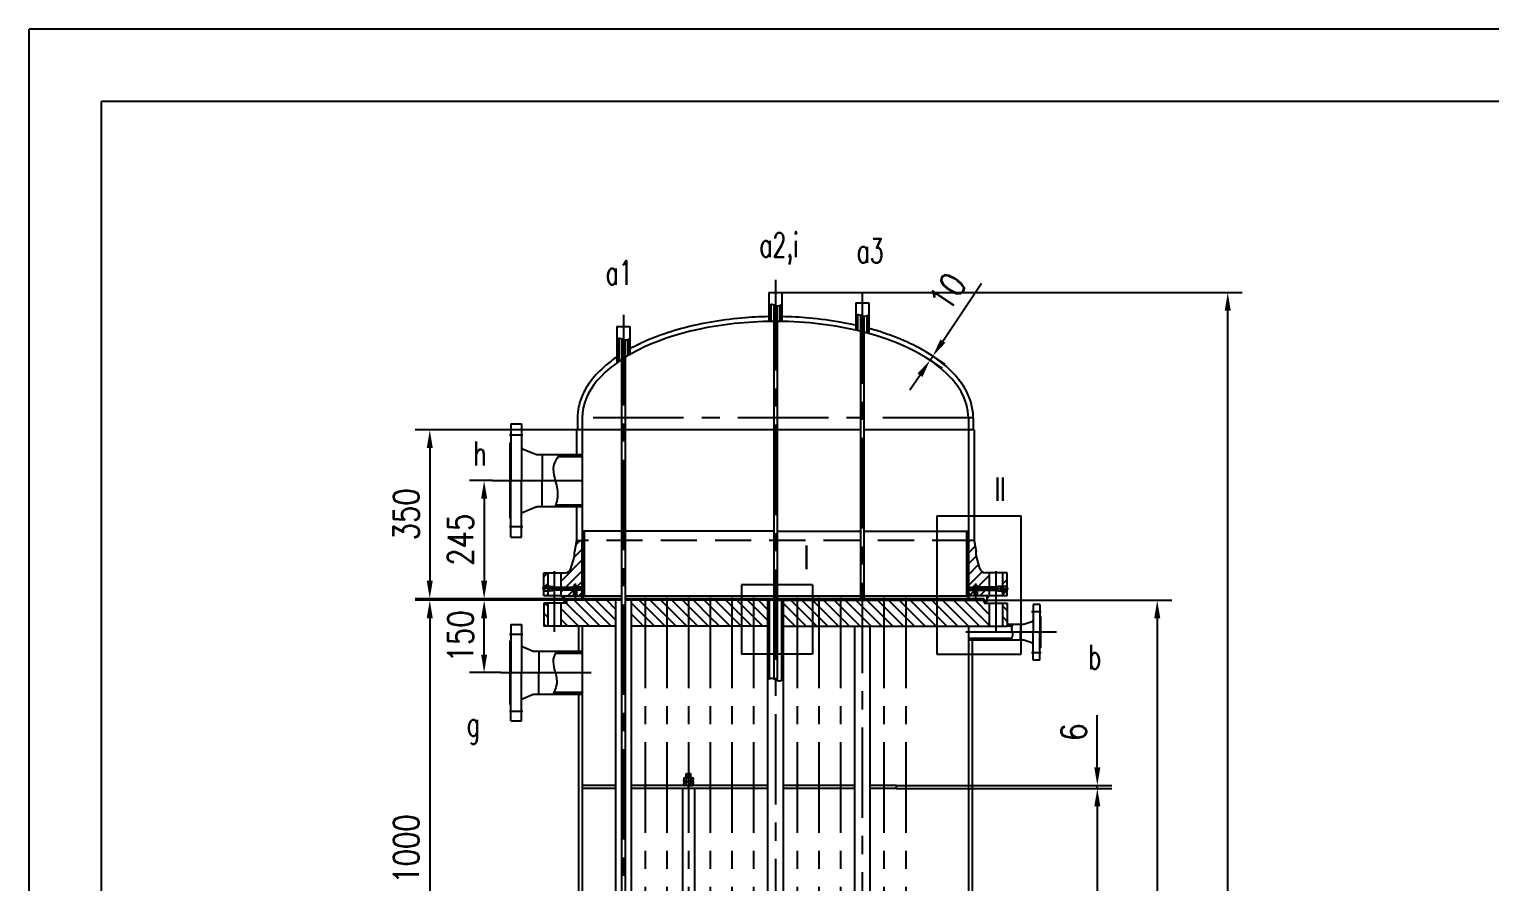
# Model space of a CAD drawing. Header units: millimetres. Extents: x -150 to 6150, y -150 to 8760.
# Drawn here: x -150 to 2876, y 6993 to 8760 of the extents above; entities that cross this region are included whole.
import ezdxf

# ---------------------------------------------------------------- set-up
doc = ezdxf.new("R2010")
doc.units = ezdxf.units.MM
doc.header["$LTSCALE"] = 150
doc.linetypes.add('CENTER', pattern=[2, 1.25, -0.25, 0.25, -0.25])
doc.linetypes.add('DASHED', pattern=[0.75, 0.5, -0.25])
for name, color, linetype in [('1轮廓实线层', 7, 'Continuous'), ('2细线层', 4, 'Continuous'), ('3中心线层', 1, 'CENTER'), ('4虚线层', 6, 'DASHED'), ('5剖面线层', 2, 'Continuous'), ('6文字层', 3, 'Continuous'), ('7标注层', 4, 'Continuous'), ('THK', 7, 'Continuous')]:
    doc.layers.add(name, color=color, linetype=linetype)
doc.styles.add('PC_TEXTSTYLE', font='romans.shx', dxfattribs={"width": 0.8, "bigfont": 'hzfs.shx'})
doc.styles.add('TH_GBDIM', font='romans.shx', dxfattribs={"width": 0.8, "bigfont": 'gbcbig.shx'})
doc.dimstyles.new('TH_GBDIM', dxfattribs={"dimscale": 15, "dimtxt": 3.5, "dimasz": 2.5, "dimexe": 2, "dimexo": 0, "dimgap": 1.5, "dimtad": 1, "dimdec": 1, "dimdsep": 46, "dimtxsty": 'TH_GBDIM', "dimcen": 2.5, "dimclrd": 130, "dimclre": 130, "dimclrt": 3, "dimadec": 0, "dimazin": 2, "dimtfac": 0.714286, "dimtdec": 1, "dimtmove": 0, "dimatfit": 3, "dimfxl": 0, "dimtolj": 1, "dimtzin": 0, "dimlwd": -1, "dimlwe": -1, "dimarcsym": 0})
pattern_1 = [(45, (-165.493, -147.118), (-11.22532, 11.22532), [])]
pattern_2 = [(135, (-165.493, -147.118), (-11.22532, -11.22532), [])]

# ---------------------------------------------------------------- blocks, each defined once
blk = doc.blocks.new('*D12')
at = {"layer": 'Defpoints', "color": 0}
for p in [(809.7, 7824.2), (792.6, 7579.2), (809.7, 7579.2)]:
    blk.add_point(p, dxfattribs=at)
at = {"layer": 'THK', "color": 130}
for p, q in [((809.7, 7824.2), (762.6, 7824.2)), ((792.6, 7786.7), (792.6, 7616.7)), ((809.7, 7579.2), (762.6, 7579.2))]:
    blk.add_line(p, q, dxfattribs=at)
for points in [[(786.4, 7786.7), (798.9, 7786.7), (792.6, 7824.2)], [(786.4, 7616.7), (798.9, 7616.7), (792.6, 7579.2)]]:
    blk.add_solid(points, dxfattribs=at)
at = {"layer": 'THK', "color": 3, "insert": (743.9, 7701.7), "char_height": 52.5, "attachment_point": 5, "rotation": 90, "style": 'TH_GBDIM'}
blk.add_mtext('\\A1;245', dxfattribs=at)
blk = doc.blocks.new('*D13')
at = {"layer": 'Defpoints', "color": 0}
for p in [(1829.1, 7576.2), (1829.1, 4593.2), (2187.3, 4593.2)]:
    blk.add_point(p, dxfattribs=at)
at = {"layer": 'THK', "color": 130}
for p, q in [((1829.1, 7576.2), (2217.3, 7576.2)), ((2187.3, 7538.7), (2187.3, 4630.7)), ((1829.1, 4593.2), (2217.3, 4593.2))]:
    blk.add_line(p, q, dxfattribs=at)
for points in [[(2181.1, 7538.7), (2193.6, 7538.7), (2187.3, 7576.2)], [(2181.1, 4630.7), (2193.6, 4630.7), (2187.3, 4593.2)]]:
    blk.add_solid(points, dxfattribs=at)
at = {"layer": 'THK', "color": 3, "insert": (2138.6, 6084.7), "char_height": 52.5, "attachment_point": 5, "rotation": 90, "style": 'TH_GBDIM'}
blk.add_mtext('\\A1;3000', dxfattribs=at)
blk = doc.blocks.new('*D17')
at = {"layer": 'Defpoints', "color": 0}
for p in [(792.6, 7576.2), (963.1, 7576.2), (826.9, 7426.2)]:
    blk.add_point(p, dxfattribs=at)
at = {"layer": 'THK', "color": 130}
for p, q in [((963.1, 7576.2), (762.6, 7576.2)), ((792.6, 7463.7), (792.6, 7538.7)), ((826.9, 7426.2), (762.6, 7426.2))]:
    blk.add_line(p, q, dxfattribs=at)
for points in [[(786.4, 7538.7), (798.9, 7538.7), (792.6, 7576.2)], [(786.4, 7463.7), (798.9, 7463.7), (792.6, 7426.2)]]:
    blk.add_solid(points, dxfattribs=at)
at = {"layer": 'THK', "color": 3, "insert": (743.9, 7501.2), "char_height": 52.5, "attachment_point": 5, "rotation": 90, "style": 'TH_GBDIM'}
blk.add_mtext('\\A1;150', dxfattribs=at)
blk = doc.blocks.new('*D28')
at = {"layer": 'Defpoints', "color": 0}
for p in [(1646.1, 7186.2), (1796.1, 5050.2), (2063.2, 5050.2)]:
    blk.add_point(p, dxfattribs=at)
at = {"layer": 'THK', "color": 130}
for p, q in [((1646.1, 7186.2), (2093.2, 7186.2)), ((2063.2, 7148.7), (2063.2, 5087.7)), ((1796.1, 5050.2), (2093.2, 5050.2))]:
    blk.add_line(p, q, dxfattribs=at)
for points in [[(2056.9, 7148.7), (2069.4, 7148.7), (2063.2, 7186.2)], [(2056.9, 5087.7), (2069.4, 5087.7), (2063.2, 5050.2)]]:
    blk.add_solid(points, dxfattribs=at)
at = {"layer": 'THK', "color": 3, "insert": (2014.4, 6118.2), "char_height": 52.5, "attachment_point": 5, "rotation": 90, "style": 'TH_GBDIM'}
blk.add_mtext('\\A1;7x300=2100', dxfattribs=at)
blk = doc.blocks.new('*D29')
at = {"layer": 'Defpoints', "color": 0}
for p in [(1646.1, 7192.2), (1646.1, 7186.2), (2063.2, 7192.2)]:
    blk.add_point(p, dxfattribs=at)
at = {"layer": 'THK', "color": 130}
for p, q in [((2063.2, 7229.7), (2063.2, 7338.2)), ((1646.1, 7192.2), (2093.2, 7192.2)), ((1646.1, 7186.2), (2093.2, 7186.2)), ((2063.2, 7186.2), (2063.2, 7192.2)), ((2063.2, 7148.7), (2063.2, 7111.2))]:
    blk.add_line(p, q, dxfattribs=at)
for points in [[(2056.9, 7229.7), (2069.4, 7229.7), (2063.2, 7192.2)], [(2056.9, 7148.7), (2069.4, 7148.7), (2063.2, 7186.2)]]:
    blk.add_solid(points, dxfattribs=at)
at = {"layer": 'THK', "color": 3, "insert": (2014.4, 7302.7), "char_height": 52.5, "attachment_point": 5, "rotation": 90, "style": 'TH_GBDIM'}
blk.add_mtext('\\A1;6', dxfattribs=at)
blk = doc.blocks.new('*D32')
at = {"layer": 'Defpoints', "color": 0}
for p in [(984.1, 7929.2), (680, 7579.2), (979.6, 7579.2)]:
    blk.add_point(p, dxfattribs=at)
at = {"layer": 'THK', "color": 130}
for p, q in [((984.1, 7929.2), (650, 7929.2)), ((680, 7891.7), (680, 7616.7)), ((979.6, 7579.2), (650, 7579.2))]:
    blk.add_line(p, q, dxfattribs=at)
for points in [[(673.7, 7891.7), (686.2, 7891.7), (680, 7929.2)], [(673.7, 7616.7), (686.2, 7616.7), (680, 7579.2)]]:
    blk.add_solid(points, dxfattribs=at)
at = {"layer": 'THK', "color": 3, "insert": (631.2, 7754.2), "char_height": 52.5, "attachment_point": 5, "rotation": 90, "style": 'TH_GBDIM'}
blk.add_mtext('\\A1;350', dxfattribs=at)
blk = doc.blocks.new('*D34')
at = {"layer": 'Defpoints', "color": 0}
for p in [(1409.6, 8214.1), (2333.4, 8214.1), (1692.8, 3867.4)]:
    blk.add_point(p, dxfattribs=at)
at = {"layer": 'THK', "color": 130}
for p, q in [((1409.6, 8214.1), (2363.4, 8214.1)), ((2333.4, 3904.9), (2333.4, 8176.6)), ((1692.8, 3867.4), (2363.4, 3867.4))]:
    blk.add_line(p, q, dxfattribs=at)
for points in [[(2327.2, 8176.6), (2339.7, 8176.6), (2333.4, 8214.1)], [(2327.2, 3904.9), (2339.7, 3904.9), (2333.4, 3867.4)]]:
    blk.add_solid(points, dxfattribs=at)
at = {"layer": 'THK', "color": 3, "insert": (2284.7, 6040.7), "char_height": 52.5, "attachment_point": 5, "rotation": 90, "style": 'TH_GBDIM'}
blk.add_mtext('\\A1;~4350', dxfattribs=at)
blk = doc.blocks.new('*D52')
at = {"layer": 'Defpoints', "color": 0}
for p in [(1722.2, 8082.1), (1722.2, 8082.1), (1716.6, 8073.8)]:
    blk.add_point(p, dxfattribs=at)
at = {"layer": 'THK', "color": 130}
for p, q in [((1743.1, 8113.3), (1823.5, 8233.4)), ((1716.6, 8073.8), (1722.2, 8082.1)), ((1722.2, 8082.1), (1747.1, 8065.5)), ((1716.6, 8073.8), (1741.6, 8057.1)), ((1695.8, 8042.7), (1674.9, 8011.5))]:
    blk.add_line(p, q, dxfattribs=at)
for points in [[(1737.9, 8116.8), (1748.3, 8109.8), (1722.2, 8082.1)], [(1690.6, 8046.2), (1700.9, 8039.2), (1716.6, 8073.8)]]:
    blk.add_solid(points, dxfattribs=at)
at = {"layer": 'THK', "color": 3, "insert": (1753.2, 8216), "char_height": 52.5, "attachment_point": 5, "rotation": 56.1811, "style": 'TH_GBDIM'}
blk.add_mtext('\\A1;10', dxfattribs=at)
blk = doc.blocks.new('*D54')
at = {"layer": 'Defpoints', "color": 0}
for p in [(762.6, 7576.2), (680, 6544.7), (763.1, 6544.7)]:
    blk.add_point(p, dxfattribs=at)
at = {"layer": 'THK', "color": 130}
for p, q in [((762.6, 7576.2), (650, 7576.2)), ((680, 7538.7), (680, 6582.2)), ((763.1, 6544.7), (650, 6544.7))]:
    blk.add_line(p, q, dxfattribs=at)
for points in [[(673.7, 7538.7), (686.2, 7538.7), (680, 7576.2)], [(673.7, 6582.2), (686.2, 6582.2), (680, 6544.7)]]:
    blk.add_solid(points, dxfattribs=at)
at = {"layer": 'THK', "color": 3, "insert": (631.2, 7060.5), "char_height": 52.5, "attachment_point": 5, "rotation": 90, "style": 'TH_GBDIM'}
blk.add_mtext('\\A1;1000', dxfattribs=at)

msp = doc.modelspace()

# ---------------------------------------------------------------- hatches: boundary and pattern name
at = {"layer": '5剖面线层'}
h = msp.add_hatch(dxfattribs=at)
h.set_pattern_fill('ANSI31', color=256, scale=5, style=0)
h.set_pattern_definition(pattern_1)
h.paths.add_polyline_path([(996.06953, 7700.21175), (984.06953, 7700.21175), (980.06953, 7676.21175), (980.06953, 7669.89241, -0.0696873956), (979.60781, 7666.59576), (972.5562, 7641.9151, -0.3348602696), (961.01791, 7633.21175), (952.06953, 7633.21175), (952.06953, 7603.21175), (978.06953, 7603.21175), (978.06953, 7606.21175), (981.06953, 7607.9438), (984.06953, 7606.21175), (984.06953, 7603.21175), (996.06953, 7603.21175)])
h.paths.add_polyline_path([(978.06953, 7597.21175), (952.06953, 7597.21175), (952.06953, 7585.21175), (978.06953, 7585.21175)])
h.paths.add_polyline_path([(996.06953, 7597.21175), (984.06953, 7597.21175), (984.06953, 7585.21175), (990.06953, 7585.21175), (996.06953, 7591.21175)])
h.paths.add_polyline_path([(925.06953, 7633.21175), (916.06953, 7633.21175), (916.06953, 7605.21175), (925.06953, 7605.21175)])
h.paths.add_polyline_path([(925.06953, 7600.21175), (916.88153, 7600.21175), (916.88153, 7596.02375), (925.06953, 7596.02375)])
h.paths.add_polyline_path([(925.06953, 7604.39975), (916.88153, 7604.39975), (916.88153, 7600.21175), (925.06953, 7600.21175)])
h.paths.add_polyline_path([(925.06953, 7596.02375), (916.88153, 7596.02375), (916.06953, 7595.21175), (925.06953, 7595.21175)])
h.paths.add_polyline_path([(925.06953, 7595.21175), (916.06953, 7595.21175), (916.06953, 7585.21175), (925.06953, 7585.21175)])
h = msp.add_hatch(dxfattribs=at)
h.set_pattern_fill('ANSI31', color=256, scale=5, style=0)
h.set_pattern_definition(pattern_1)
h.paths.add_polyline_path([(1840.06953, 7633.21175), (1831.12114, 7633.21175, -0.3348602696), (1819.58286, 7641.9151), (1812.53124, 7666.59576, -0.0696873956), (1812.06953, 7669.89241), (1812.06953, 7676.21175), (1808.06953, 7700.21175), (1796.06953, 7700.21175), (1796.06953, 7591.21175), (1802.06953, 7585.21175), (1840.06953, 7585.21175)])
h.paths.add_polyline_path([(1876.06953, 7633.21175), (1867.06953, 7633.21175), (1867.06953, 7585.21175), (1876.06953, 7585.21175)])
h = msp.add_hatch(dxfattribs=at)
h.set_pattern_fill('ANSI31', color=256, scale=5, angle=90, style=0)
h.set_pattern_definition(pattern_2)
h.paths.add_polyline_path([(925.06953, 7570.10859), (916.06953, 7570.10859), (916.06953, 7522.21175), (925.06953, 7522.21175)])
h.paths.add_polyline_path([(1065.06953, 7576.21175), (963.06953, 7576.21175), (963.06953, 7573.21175), (963.06953, 7570.10859), (952.06953, 7570.10859), (952.06953, 7522.21175), (1065.06953, 7522.21175)])
h.paths.add_polyline_path([(1126.06953, 7576.21175), (1097.06953, 7576.21175), (1097.06953, 7522.21175), (1126.06953, 7522.21175)])
h.paths.add_polyline_path([(1171.06953, 7576.21175), (1126.06953, 7576.21175), (1126.06953, 7522.21175), (1171.06953, 7522.21175)])
h.paths.add_polyline_path([(1216.06953, 7576.21175), (1171.06953, 7576.21175), (1171.06953, 7522.21175), (1216.06953, 7522.21175)])
h.paths.add_polyline_path([(1261.06953, 7576.21175), (1216.06953, 7576.21175), (1216.06953, 7522.21175), (1261.06953, 7522.21175)])
h = msp.add_hatch(dxfattribs=at)
h.set_pattern_fill('ANSI31', color=256, scale=5, angle=90, style=0)
h.set_pattern_definition(pattern_2)
h.paths.add_polyline_path([(1306.06953, 7576.21175), (1261.06953, 7576.21175), (1261.06953, 7522.21175), (1306.06953, 7522.21175)])
h.paths.add_polyline_path([(1351.06953, 7576.21175), (1306.06953, 7576.21175), (1306.06953, 7522.21175), (1351.06953, 7522.21175)])
h.paths.add_polyline_path([(1380.06953, 7576.21175), (1351.06953, 7576.21175), (1351.06953, 7522.21175), (1380.06953, 7522.21175)])
h.paths.add_polyline_path([(1441.06953, 7576.21175), (1412.06953, 7576.21175), (1412.06953, 7522.21175), (1441.06953, 7522.21175)])
h.paths.add_polyline_path([(1486.06953, 7576.21175), (1441.06953, 7576.21175), (1441.06953, 7522.21175), (1486.06953, 7522.21175)])
h.paths.add_polyline_path([(1531.06953, 7576.21175), (1486.06953, 7576.21175), (1486.06953, 7522.21175), (1531.06953, 7522.21175)])
h.paths.add_polyline_path([(1576.06953, 7576.21175), (1531.06953, 7576.21175), (1531.06953, 7522.21175), (1576.06953, 7522.21175)])
h.paths.add_polyline_path([(1666.06953, 7576.21175), (1621.06953, 7576.21175), (1621.06953, 7522.21175), (1666.06953, 7522.21175)])
h.paths.add_polyline_path([(1621.06953, 7576.21175), (1576.06953, 7576.21175), (1576.06953, 7522.21175), (1621.06953, 7522.21175)])
h = msp.add_hatch(dxfattribs=at)
h.set_pattern_fill('ANSI31', color=256, scale=5, angle=90, style=0)
h.set_pattern_definition(pattern_2)
h.paths.add_polyline_path([(1840.06953, 7570.10859), (1829.06953, 7570.10859), (1829.06953, 7576.21175), (1666.06953, 7576.21175), (1666.06953, 7522.21175), (1840.06953, 7522.21175)])
h.paths.add_polyline_path([(1876.06953, 7570.10859), (1867.06953, 7570.10859), (1867.06953, 7522.21175), (1876.06953, 7522.21175)])

# ---------------------------------------------------------------- linework, layer by layer
for p, q in [((848.06953, 7941.71175), (848.06953, 7824.21175)), ((848.06953, 7941.71175), (870.06953, 7941.71175)), ((870.06953, 7941.71175), (870.06953, 7824.21175)), ((984.06953, 7929.21175), (984.06953, 7878.21175)), ((1077.56953, 7929.21175), (984.06953, 7929.21175)), ((1077.56953, 7929.21175), (984.06953, 7929.21175)), ((986.06953, 7954.21175), (986.06953, 7929.21175)), ((996.06953, 7954.21175), (996.06953, 7576.21175)), ((1391.06953, 7929.21175), (1084.56953, 7929.21175)), ((1391.06953, 7929.21175), (1084.56953, 7929.21175)), ((1571.06953, 7929.21175), (1401.06953, 7929.21175)), ((1571.06953, 7929.21175), (1401.06953, 7929.21175)), ((1808.06953, 7929.21175), (1581.06953, 7929.21175)), ((1808.06953, 7929.21175), (1581.06953, 7929.21175)), ((1796.06953, 7954.21175), (1796.06953, 7576.21175)), ((1806.06904, 7954.21175), (1806.06904, 7929.21175)), ((1808.06953, 7929.21175), (1808.06953, 7700.21175)), ((846.06953, 7902.21175), (846.06953, 7746.21175)), ((846.06953, 7902.21175), (848.06953, 7902.21175)), ((873.61519, 7889.62231), (899.8985, 7878.73669)), ((902.35283, 7878.21175), (913.06953, 7878.21175)), ((902.35283, 7878.21175), (996.06953, 7878.21175)), ((913.06953, 7878.21175), (913.06953, 7824.21175)), ((946.23743, 7874.21175), (996.06953, 7874.21175)), ((902.35283, 7770.21175), (996.06953, 7770.21175)), ((941.15627, 7774.21175), (996.06953, 7774.21175)), ((984.06953, 7770.21175), (984.06953, 7700.21175)), ((846.06953, 7746.21175), (848.06953, 7746.21175)), ((1077.56953, 7719.21175), (996.06953, 7719.21175)), ((1000.06953, 7719.21175), (1000.06953, 7585.21175)), ((1391.06953, 7719.21175), (1084.56953, 7719.21175)), ((1401.06953, 7719.21175), (1571.06953, 7719.21175)), ((1581.06953, 7719.21175), (1796.06953, 7719.21175)), ((1792.06953, 7719.21175), (1792.06953, 7585.21175)), ((984.06953, 7700.21175), (980.06953, 7676.21175)), ((984.06953, 7700.21175), (996.06953, 7700.21175)), ((996.06953, 7591.21175), (996.06953, 7700.21175)), ((1796.06953, 7591.21175), (1796.06953, 7700.21175)), ((1808.06953, 7700.21175), (1796.06953, 7700.21175)), ((1808.06953, 7700.21175), (1812.06953, 7676.21175)), ((972.5562, 7641.9151), (979.60781, 7666.59576)), ((980.06953, 7669.89241), (980.06953, 7676.21175)), ((1812.06953, 7669.89241), (1812.06953, 7676.21175)), ((1819.58286, 7641.9151), (1812.53124, 7666.59576)), ((916.06953, 7633.21175), (925.06953, 7633.21175)), ((916.06953, 7585.21175), (916.06953, 7633.21175)), ((925.06953, 7633.21175), (952.06953, 7633.21175)), ((925.06953, 7585.21175), (925.06953, 7633.21175)), ((952.06953, 7633.21175), (961.01791, 7633.21175)), ((952.06953, 7585.21175), (952.06953, 7633.21175)), ((1840.06953, 7633.21175), (1831.12114, 7633.21175)), ((1867.06953, 7633.21175), (1840.06953, 7633.21175)), ((1840.06953, 7585.21175), (1840.06953, 7633.21175)), ((1876.06953, 7633.21175), (1867.06953, 7633.21175)), ((1867.06953, 7585.21175), (1867.06953, 7633.21175)), ((1876.06953, 7585.21175), (1876.06953, 7633.21175)), ((925.06953, 7585.21175), (916.06953, 7585.21175)), ((963.06953, 7570.10859), (916.06953, 7570.10859)), ((916.06953, 7570.10859), (916.06953, 7522.21175)), ((952.06953, 7585.21175), (925.06953, 7585.21175)), ((925.06953, 7522.10859), (925.06953, 7570.10859)), ((952.06953, 7585.21175), (958.06953, 7579.21175)), ((952.06953, 7585.21175), (990.06953, 7585.21175)), ((952.06953, 7522.10859), (952.06953, 7570.10859)), ((958.06953, 7585.21175), (958.06953, 7573.21175)), ((958.06953, 7573.21175), (963.06953, 7573.21175)), ((963.06953, 7573.21175), (963.06953, 7579.21175)), ((963.06953, 7579.21175), (996.06953, 7579.21175)), ((1077.56953, 7579.21175), (963.06953, 7579.21175)), ((963.06953, 7576.21175), (963.06953, 7570.10859)), ((1077.56953, 7576.21175), (963.06953, 7576.21175)), ((996.06953, 7591.21175), (990.06953, 7585.21175)), ((990.06953, 7585.21175), (1077.56953, 7585.21175)), ((996.06953, 7585.21175), (996.06953, 7591.21175)), ((996.06953, 7579.21175), (996.06953, 7585.21175)), ((1000.06953, 7585.21175), (996.06953, 7582.21175)), ((996.06953, 7579.21175), (1077.56953, 7579.21175)), ((1084.56953, 7585.21175), (1391.06953, 7585.21175)), ((1391.06953, 7579.21175), (1084.56953, 7579.21175)), ((1084.56953, 7579.21175), (1391.06953, 7579.21175)), ((1391.06953, 7576.21175), (1084.56953, 7576.21175)), ((1401.06953, 7585.21175), (1572.56953, 7585.21175)), ((1796.06953, 7579.21175), (1401.06953, 7579.21175)), ((1401.06953, 7579.21175), (1829.06953, 7579.21175)), ((1401.06953, 7576.21175), (1829.06953, 7576.21175)), ((1579.56953, 7585.21175), (1796.06953, 7585.21175)), ((1792.06953, 7585.21175), (1796.06953, 7582.21175)), ((1796.06953, 7585.21175), (1796.06953, 7591.21175)), ((1796.06953, 7591.21175), (1802.06953, 7585.21175)), ((1796.06953, 7579.21175), (1796.06953, 7585.21175)), ((1802.06953, 7585.21175), (1796.06953, 7585.21175)), ((1829.06953, 7579.21175), (1796.06953, 7579.21175)), ((1840.06953, 7585.21175), (1802.06953, 7585.21175)), ((1829.06953, 7573.21175), (1829.06953, 7579.21175)), ((1829.06953, 7576.21175), (1829.06953, 7570.10859)), ((1834.06953, 7573.21175), (1829.06953, 7573.21175)), ((1829.06953, 7570.10859), (1876.06953, 7570.10859)), ((1840.06953, 7585.21175), (1834.06953, 7579.21175)), ((1834.06953, 7585.21175), (1834.06953, 7573.21175)), ((1867.06953, 7585.21175), (1840.06953, 7585.21175)), ((1840.06953, 7522.10859), (1840.06953, 7570.10859)), ((1876.06953, 7585.21175), (1867.06953, 7585.21175)), ((1867.06953, 7522.10859), (1867.06953, 7570.10859)), ((1876.06953, 7570.10859), (1876.06953, 7522.21175)), ((1065.06953, 7522.21175), (916.06953, 7522.21175)), ((988.06953, 7522.21175), (988.06953, 7470.71175)), ((996.06953, 7522.21175), (996.06953, 5862.71175)), ((1380.06953, 7522.21175), (1097.06953, 7522.21175)), ((1412.06953, 7522.21175), (1876.06953, 7522.21175)), ((1796.06953, 7522.21175), (1796.06953, 5862.71175)), ((1804.06953, 7493.71175), (1804.06953, 5874.71175)), ((988.06953, 7381.71175), (988.06953, 5874.71175)), ((1065.06953, 7192.21175), (996.06953, 7192.21175)), ((1065.06953, 7186.21175), (996.06953, 7186.21175)), ((1380.06953, 7192.21175), (1097.06953, 7192.21175)), ((1216.06953, 7186.21175), (1097.06953, 7186.21175)), ((1380.06953, 7186.21175), (1216.06953, 7186.21175)), ((1560.06953, 7192.21175), (1412.06953, 7192.21175)), ((1560.06953, 7186.21175), (1412.06953, 7186.21175)), ((1646.06953, 7192.21175), (1592.06953, 7192.21175)), ((1646.06953, 7186.21175), (1592.06953, 7186.21175)), ((1646.06953, 7192.21175), (1646.06953, 7186.21175))]:
    msp.add_line(p, q)
at = {"extrusion": (0, 1.22461e-16, -1)}
for p, q in [((848.06953, 7706.71175), (848.06953, 7824.21175)), ((870.06953, 7706.71175), (870.06953, 7824.21175)), ((913.06953, 7770.21175), (913.06953, 7824.21175)), ((873.61519, 7758.80119), (899.8985, 7769.68681)), ((902.35283, 7770.21175), (913.06953, 7770.21175)), ((848.06953, 7706.71175), (870.06953, 7706.71175))]:
    msp.add_line(p, q, dxfattribs=at)
for centre, radius, start, end in [((876.06953, 7895.09737), 6, 180, 245.85445804), ((902.35283, 7884.21175), 6, 245.85445804, 270), ((968.06953, 7669.89241), 12, 344.0546041, 0), ((1824.06953, 7669.89241), 12, 180, 195.9453959), ((961.01791, 7645.21175), 12, 270, 344.0546041), ((1831.12114, 7645.21175), 12, 195.9453959, 270)]:
    msp.add_arc(centre, radius, start, end)
for centre, start, end in [((-876.06953, 7753.32613), 0, 65.85445804), ((-902.35283, 7764.21175), 65.85445804, 90)]:
    msp.add_arc(centre, 6, start, end, dxfattribs=at)
for start_param, end_param in [(4.7248893059, 6.2831853072), (4.2553978459, 4.6998886548), (3.1415926536, 4.2358010555)]:
    msp.add_ellipse((1396.06953, 7954.21175), major_axis=(-400, 0), ratio=0.5, start_param=start_param, end_param=end_param)
for points, knots in [([(1382.56953, 8164.09905), (1363.71659, 8163.78431), (1344.9064, 8162.81087), (1303.30116, 8159.17425), (1280.62456, 8156.16399), (1236.60495, 8148.22772), (1215.26261, 8143.30196), (1174.52568, 8131.66493), (1155.13163, 8124.95407), (1121.94272, 8111.20023), (1107.75735, 8104.40996), (1094.56953, 8097.1197)], [4.74572838864, 4.74572838864, 4.74572838864, 4.74572838864, 4.88545572952, 4.88545572952, 5.05845661836, 5.05845661836, 5.2314575072, 5.2314575072, 5.40445839605, 5.40445839605, 5.5479232491, 5.5479232491, 5.5479232491, 5.5479232491]), ([(1562.56953, 8146.31592), (1553.02266, 8148.46649), (1543.31503, 8150.43142), (1511.46321, 8156.17159), (1488.78583, 8159.18036), (1447.19719, 8162.81271), (1428.40469, 8163.7846), (1409.56953, 8164.09905)], [4.28910461134, 4.28910461134, 4.28910461134, 4.28910461134, 4.36645306299, 4.36645306299, 4.53945395183, 4.53945395183, 4.6790495718, 4.6790495718, 4.6790495718, 4.6790495718]), ([(1806.06904, 7954.21175), (1806.06926, 7956.37074), (1806.00595, 7958.52973), (1805.33572, 7969.90909), (1803.62844, 7979.09773), (1797.96966, 7997.17048), (1794.02061, 8006.05421), (1784.02694, 8023.35635), (1777.98328, 8031.77611), (1763.95251, 8048.05037), (1755.96516, 8055.9058), (1734.86631, 8073.79343), (1720.95433, 8083.53908), (1690.14866, 8101.61007), (1673.25434, 8109.93498), (1636.96408, 8124.97001), (1617.56833, 8131.67958), (1594.67023, 8138.21871), (1592.12709, 8138.92694), (1589.56953, 8139.62129)], [3.1415922587, 3.1415922587, 3.1415922587, 3.1415922587, 3.1710336075, 3.1710336075, 3.2968875825, 3.2968875825, 3.4227415576, 3.4227415576, 3.5485955326, 3.5485955326, 3.6744495076, 3.6744495076, 3.8474503965, 3.8474503965, 4.0204512853, 4.0204512853, 4.1934521741, 4.1934521741, 4.2149236195, 4.2149236195, 4.2149236195, 4.2149236195]), ([(1067.56953, 8080.53847), (1059.5288, 8075.04173), (1052.00315, 8069.32763), (1032.82006, 8053.05929), (1022.3056, 8042.09321), (1007.32132, 8022.17198), (1001.9892, 8013.44467), (993.53573, 7995.56835), (990.41615, 7986.41825), (986.87478, 7969.55747), (986.06953, 7961.88494), (986.06953, 7954.21175)], [5.65168455504, 5.65168455504, 5.65168455504, 5.65168455504, 5.75046017373, 5.75046017373, 5.92346106257, 5.92346106257, 6.05100595292, 6.05100595292, 6.17855084327, 6.17855084327, 6.28318530718, 6.28318530718, 6.28318530718, 6.28318530718])]:
    msp.add_open_spline(points, degree=3, knots=knots)
at = {"layer": '1轮廓实线层'}
for p, q in [((0, 0), (0, 8610)), ((6000, 8610), (0, 8610)), ((1382.56953, 8214.09905), (1382.56953, 8154.09781)), ((1382.56953, 8214.09905), (1409.56953, 8214.09905)), ((1409.56953, 8214.09905), (1409.56953, 8154.09781)), ((1386.56953, 8189.70827), (1386.56953, 8154.09781)), ((1392.56953, 8188.82678), (1392.56953, 7413.62915)), ((1399.56953, 8186.59626), (1399.56953, 7410.10126)), ((1405.56953, 8187.31883), (1405.56953, 8154.09781)), ((1562.56953, 8192.73148), (1562.56953, 8136.06179)), ((1562.56953, 8192.73148), (1589.56953, 8192.73148)), ((1589.56953, 8192.73148), (1589.56953, 8129.25299)), ((1067.56953, 8143.42616), (1067.56953, 8068.32545)), ((1067.56953, 8143.42616), (1094.56953, 8143.42616)), ((1094.56953, 8143.42616), (1094.56953, 8085.644)), ((1566.56953, 8168.3407), (1566.56953, 8135.13283)), ((1572.56953, 8167.45921), (1572.56953, 7579.21175)), ((1579.56953, 8165.22868), (1579.56953, 7579.21175)), ((1585.56953, 8165.95125), (1585.56953, 8130.34362)), ((1071.56953, 8119.03538), (1071.56953, 8071.15164)), ((1077.56953, 8118.1539), (1077.56953, 7579.21175)), ((1077.56953, 8118.1539), (1077.56953, 5053.21175)), ((1084.56953, 8115.92337), (1084.56953, 7579.21175)), ((1084.56953, 8115.92337), (1084.56953, 5053.21175)), ((1090.56953, 8116.64594), (1090.56953, 8083.42492)), ((1065.06953, 7576.21175), (1065.06953, 4593.21175)), ((1097.06953, 7576.21175), (1097.06953, 4593.21175)), ((1380.06953, 7576.21175), (1380.06953, 4647.21175)), ((1383.06953, 7576.21175), (1383.06953, 7413.40624)), ((1409.06953, 7576.21175), (1409.06953, 7410.68417)), ((1412.06953, 7576.21175), (1412.06953, 4647.21175)), ((1946.06953, 7542.21175), (1944.06953, 7542.21175)), ((1946.06953, 7477.21175), (1946.06953, 7542.21175)), ((848.06953, 7526.21175), (848.06953, 7426.21175)), ((848.06953, 7526.21175), (870.06953, 7526.21175)), ((870.06953, 7526.21175), (870.06953, 7426.21175)), ((1560.06953, 7522.21175), (1560.06953, 4647.21175)), ((1592.06953, 7522.21175), (1592.06953, 4647.21175)), ((1909.31912, 7525.71175), (1876.06953, 7525.71175)), ((1886.9807, 7522.21175), (1876.06953, 7522.21175)), ((1904.06953, 7493.71175), (1904.06953, 7509.71175)), ((1930.06953, 7452.21175), (1930.06953, 7509.71175)), ((1944.06953, 7452.21175), (1944.06953, 7509.71175)), ((846.06953, 7492.21175), (846.06953, 7360.21175)), ((846.06953, 7492.21175), (848.06953, 7492.21175)), ((873.48515, 7479.58157), (892.84357, 7471.29686)), ((1885.96358, 7497.21175), (1796.06953, 7497.21175)), ((1909.31912, 7493.71175), (1796.06953, 7493.71175)), ((1909.31912, 7493.71175), (1904.06953, 7493.71175)), ((1927.51931, 7487.7035), (1910.76891, 7493.43977)), ((1946.06953, 7477.21175), (1944.06953, 7477.21175)), ((895.42795, 7470.71175), (906.06953, 7470.71175)), ((895.42795, 7470.71175), (996.06953, 7470.71175)), ((906.06953, 7470.71175), (906.06953, 7426.21175)), ((940.27144, 7466.71175), (996.06953, 7466.71175)), ((1944.06953, 7452.21175), (1930.06953, 7452.21175)), ((937.57586, 7385.71175), (996.06953, 7385.71175)), ((846.06953, 7360.21175), (848.06953, 7360.21175)), ((895.42795, 7381.71175), (996.06953, 7381.71175)), ((1207.40795, 7208.21175), (1206.26953, 7207.35389)), ((1206.26953, 7207.35389), (1206.26953, 7204.21175)), ((1206.26953, 7201.06961), (1206.26953, 7204.21175)), ((1216.06953, 7208.21175), (1207.40795, 7208.21175)), ((1210.96956, 7215.80069), (1212.09601, 7217.05316)), ((1210.96956, 7208.21175), (1210.96956, 7215.80069)), ((1210.96956, 7215.80069), (1221.16949, 7215.80069)), ((1211.06953, 7207.35389), (1211.06953, 7204.21175)), ((1211.06953, 7201.06961), (1211.06953, 7204.21175)), ((1212.09601, 7217.05316), (1220.04305, 7217.05316)), ((1216.06953, 7208.21175), (1224.73111, 7208.21175)), ((1221.16949, 7215.80069), (1220.04305, 7217.05316)), ((1221.06953, 7207.35389), (1221.06953, 7204.21175)), ((1221.06953, 7201.06961), (1221.06953, 7204.21175)), ((1221.16949, 7208.21175), (1221.16949, 7215.80069)), ((1224.73111, 7208.21175), (1225.86953, 7207.35389)), ((1225.86953, 7207.35389), (1225.86953, 7204.21175)), ((1225.86953, 7201.06961), (1225.86953, 7204.21175)), ((1203.56953, 7186.21175), (1203.56953, 6886.21175)), ((1207.40795, 7200.21175), (1206.26953, 7201.06961)), ((1207.40795, 7200.21175), (1206.26953, 7199.35389)), ((1206.26953, 7199.35389), (1206.26953, 7196.21175)), ((1206.26953, 7193.06961), (1206.26953, 7196.21175)), ((1207.40795, 7192.21175), (1206.26953, 7193.06961)), ((1216.06953, 7200.21175), (1207.40795, 7200.21175)), ((1216.06953, 7200.21175), (1207.40795, 7200.21175)), ((1216.06953, 7192.21175), (1207.40795, 7192.21175)), ((1211.06953, 7199.35389), (1211.06953, 7196.21175)), ((1211.06953, 7193.06961), (1211.06953, 7196.21175)), ((1216.06953, 7200.21175), (1224.73111, 7200.21175)), ((1216.06953, 7200.21175), (1224.73111, 7200.21175)), ((1216.06953, 7192.21175), (1224.73111, 7192.21175)), ((1221.06953, 7199.35389), (1221.06953, 7196.21175)), ((1221.06953, 7193.06961), (1221.06953, 7196.21175)), ((1224.73111, 7200.21175), (1225.86953, 7201.06961)), ((1224.73111, 7200.21175), (1225.86953, 7199.35389)), ((1224.73111, 7192.21175), (1225.86953, 7193.06961)), ((1225.86953, 7199.35389), (1225.86953, 7196.21175)), ((1225.86953, 7193.06961), (1225.86953, 7196.21175)), ((1228.56953, 7186.21175), (1228.56953, 6886.21175))]:
    msp.add_line(p, q, dxfattribs=at)
at = {"layer": '1轮廓实线层', "extrusion": (0, -1.22461e-16, -1)}
for p, q in [((1930.06953, 7567.21175), (1930.06953, 7509.71175)), ((1944.06953, 7567.21175), (1930.06953, 7567.21175)), ((1944.06953, 7567.21175), (1944.06953, 7509.71175)), ((1909.31912, 7525.71175), (1904.06953, 7525.71175)), ((1904.06953, 7525.71175), (1904.06953, 7509.71175)), ((1927.51931, 7531.72), (1910.76891, 7525.98373))]:
    msp.add_line(p, q, dxfattribs=at)
at = {"layer": '1轮廓实线层', "extrusion": (0, 1.22461e-16, -1)}
for p, q in [((848.06953, 7326.21175), (848.06953, 7426.21175)), ((870.06953, 7326.21175), (870.06953, 7426.21175)), ((906.06953, 7381.71175), (906.06953, 7426.21175)), ((873.48515, 7372.84193), (892.84357, 7381.12664)), ((895.42795, 7381.71175), (906.06953, 7381.71175)), ((848.06953, 7326.21175), (870.06953, 7326.21175))]:
    msp.add_line(p, q, dxfattribs=at)
at = {"layer": '1轮廓实线层', "extrusion": (0, -1.22461e-16, -1)}
for centre, start, end in [((-1909.31912, 7529.71175), 248.74949449, 270), ((-1926.06953, 7535.44802), 180, 248.74949449)]:
    msp.add_arc(centre, 4, start, end, dxfattribs=at)
at = {"layer": '1轮廓实线层'}
for centre, radius, start, end in [((876.06953, 7484.99645), 6, 180, 244.48612957), ((1909.31912, 7489.71175), 4, 68.74949449, 90), ((1926.06953, 7483.97548), 4, 0, 68.74949449), ((895.42795, 7476.71175), 6, 244.48612957, 270), ((1208.66953, 7204.42564), 3.78611, 50.66180185, 129.33819815), ((1216.06953, 7193.21175), 15, 90, 109.47122063), ((1216.06953, 7193.21175), 15, 70.52877937, 90), ((1223.46953, 7204.42564), 3.78611, 50.66180185, 129.33819815), ((1208.66953, 7203.99786), 3.78611, 230.66180185, 309.33819815), ((1208.66953, 7196.42564), 3.78611, 50.66180185, 129.33819815), ((1208.66953, 7195.99786), 3.78611, 230.66180185, 309.33819815), ((1216.06953, 7215.21175), 15, 250.52877937, 270), ((1216.06953, 7185.21175), 15, 90, 109.47122063), ((1216.06953, 7207.21175), 15, 250.52877937, 270), ((1216.06953, 7215.21175), 15, 270, 289.47122063), ((1216.06953, 7185.21175), 15, 70.52877937, 90), ((1216.06953, 7207.21175), 15, 270, 289.47122063), ((1223.46953, 7203.99786), 3.78611, 230.66180185, 309.33819815), ((1223.46953, 7196.42564), 3.78611, 50.66180185, 129.33819815), ((1223.46953, 7195.99786), 3.78611, 230.66180185, 309.33819815)]:
    msp.add_arc(centre, radius, start, end, dxfattribs=at)
at = {"layer": '1轮廓实线层', "extrusion": (0, 1.22461e-16, -1)}
for centre, start, end in [((-876.06953, 7367.42705), 0, 64.48612957), ((-895.42795, 7375.71175), 64.48612957, 90)]:
    msp.add_arc(centre, 6, start, end, dxfattribs=at)
at = {"layer": '2细线层'}
for p, q in [((-150, -150), (-150, 8760)), ((6150, 8760), (-150, 8760)), ((1730.48453, 7751.4583), (1730.48453, 7464.35088)), ((1730.48453, 7751.4583), (1905.25769, 7751.4583)), ((1905.25769, 7464.35088), (1905.25769, 7751.4583)), ((1325.71196, 7607.90459), (1325.71196, 7464.35088)), ((1472.90423, 7607.90459), (1325.71196, 7607.90459)), ((1472.90423, 7607.90459), (1472.90423, 7464.35088)), ((1472.90423, 7464.35088), (1325.71196, 7464.35088)), ((1730.48453, 7464.35088), (1905.25769, 7464.35088)), ((1212.09601, 7217.05316), (1212.09601, 7208.21175)), ((1220.04305, 7217.05316), (1220.04305, 7208.21175))]:
    msp.add_line(p, q, dxfattribs=at)
at = {"layer": '3中心线层'}
for p, q in [((1396.06953, 8240.2049), (1396.06953, 3777.48625)), ((1576.06953, 8212.54018), (1576.06953, 4587.68005)), ((1081.06953, 8167.57044), (1081.06953, 4587.68005)), ((1806.06904, 7954.21175), (986.06953, 7954.21175)), ((845.06953, 7919.21175), (873.06953, 7919.21175)), ((809.69749, 7824.21175), (1019.45956, 7824.21175)), ((845.06953, 7729.21175), (873.06953, 7729.21175)), ((938.56953, 7510.44516), (938.56953, 7636.21175)), ((1853.56953, 7510.44516), (1853.56953, 7636.21175)), ((999.06953, 7600.21175), (913.06953, 7600.21175)), ((981.06953, 7610.9438), (981.06953, 7582.21175)), ((1793.06953, 7600.21175), (1879.06953, 7600.21175)), ((1811.06953, 7610.9438), (1811.06953, 7582.21175)), ((1126.06953, 7581.73744), (1126.06953, 4587.68005)), ((1171.06953, 7581.73744), (1171.06953, 4587.68005)), ((1216.06953, 7581.73744), (1216.06953, 4587.68005)), ((1261.06953, 7581.73744), (1261.06953, 4587.68005)), ((1306.06953, 7581.73744), (1306.06953, 4587.68005)), ((1351.06953, 7581.73744), (1351.06953, 4587.68005)), ((1441.06953, 7581.73744), (1441.06953, 4587.68005)), ((1486.06953, 7581.73744), (1486.06953, 4587.68005)), ((1531.06953, 7581.73744), (1531.06953, 4587.68005)), ((1621.06953, 7581.73744), (1621.06953, 4587.68005)), ((1666.06953, 7581.73744), (1666.06953, 4587.68005)), ((1947.06953, 7552.21175), (1927.06953, 7552.21175)), ((845.06953, 7506.21175), (873.06953, 7506.21175)), ((1978.40228, 7509.71175), (1764.90648, 7509.71175)), ((1947.06953, 7467.21175), (1927.06953, 7467.21175)), ((826.88751, 7426.21175), (1025.80142, 7426.21175)), ((845.06953, 7346.21175), (873.06953, 7346.21175)), ((1216.06953, 7219.91309), (1216.06953, 7189.41639))]:
    msp.add_line(p, q, dxfattribs=at)
at = {"layer": '4虚线层'}
for p, q in [((1796.06953, 7700.21175), (996.06953, 7700.21175)), ((928.06953, 7605.21175), (916.06953, 7605.21175)), ((916.06953, 7605.21175), (916.88153, 7604.39975)), ((916.88153, 7604.39975), (928.06953, 7604.39975)), ((916.88153, 7604.39975), (916.88153, 7596.02375)), ((928.06953, 7604.39975), (928.06953, 7605.21175)), ((928.06953, 7596.02375), (928.06953, 7604.39975)), ((928.06953, 7604.39975), (935.06953, 7604.39975)), ((935.06953, 7596.02375), (935.06953, 7604.39975)), ((935.06953, 7604.39975), (936.25753, 7603.21175)), ((936.25753, 7597.21175), (935.06953, 7596.02375)), ((936.25753, 7597.21175), (936.25753, 7603.21175)), ((936.25753, 7603.21175), (978.06953, 7603.21175)), ((978.06953, 7597.21175), (936.25753, 7597.21175)), ((981.06953, 7607.9438), (978.06953, 7606.21175)), ((984.06953, 7606.21175), (978.06953, 7606.21175)), ((978.06953, 7606.21175), (978.06953, 7603.21175)), ((978.06953, 7603.21175), (984.06953, 7597.21175)), ((984.06953, 7603.21175), (978.06953, 7597.21175)), ((978.06953, 7597.21175), (978.06953, 7585.21175)), ((984.06953, 7606.21175), (981.06953, 7607.9438)), ((984.06953, 7603.21175), (984.06953, 7606.21175)), ((996.06953, 7603.21175), (984.06953, 7603.21175)), ((996.06953, 7597.21175), (984.06953, 7597.21175)), ((984.06953, 7597.21175), (984.06953, 7585.21175)), ((1796.06953, 7603.21175), (1808.06953, 7603.21175)), ((1796.06953, 7597.21175), (1808.06953, 7597.21175)), ((1808.06953, 7606.21175), (1811.06953, 7607.9438)), ((1808.06953, 7606.21175), (1814.06953, 7606.21175)), ((1808.06953, 7603.21175), (1808.06953, 7606.21175)), ((1808.06953, 7603.21175), (1814.06953, 7597.21175)), ((1814.06953, 7603.21175), (1808.06953, 7597.21175)), ((1808.06953, 7597.21175), (1808.06953, 7585.21175)), ((1811.06953, 7607.9438), (1814.06953, 7606.21175)), ((1814.06953, 7606.21175), (1814.06953, 7603.21175)), ((1855.88153, 7603.21175), (1814.06953, 7603.21175)), ((1814.06953, 7597.21175), (1855.88153, 7597.21175)), ((1814.06953, 7597.21175), (1814.06953, 7585.21175)), ((1857.06953, 7604.39975), (1855.88153, 7603.21175)), ((1855.88153, 7597.21175), (1855.88153, 7603.21175)), ((1855.88153, 7597.21175), (1857.06953, 7596.02375)), ((1864.06953, 7604.39975), (1857.06953, 7604.39975)), ((1857.06953, 7596.02375), (1857.06953, 7604.39975)), ((1864.06953, 7605.21175), (1876.06953, 7605.21175)), ((1864.06953, 7604.39975), (1864.06953, 7605.21175)), ((1875.25753, 7604.39975), (1864.06953, 7604.39975)), ((1864.06953, 7596.02375), (1864.06953, 7604.39975)), ((1876.06953, 7605.21175), (1875.25753, 7604.39975)), ((1875.25753, 7604.39975), (1875.25753, 7596.02375)), ((916.06953, 7595.21175), (916.88153, 7596.02375)), ((928.06953, 7595.21175), (916.06953, 7595.21175)), ((916.88153, 7596.02375), (928.06953, 7596.02375)), ((935.06953, 7596.02375), (928.06953, 7596.02375)), ((928.06953, 7596.02375), (928.06953, 7595.21175)), ((1857.06953, 7596.02375), (1864.06953, 7596.02375)), ((1875.25753, 7596.02375), (1864.06953, 7596.02375)), ((1864.06953, 7596.02375), (1864.06953, 7595.21175)), ((1864.06953, 7595.21175), (1876.06953, 7595.21175)), ((1876.06953, 7595.21175), (1875.25753, 7596.02375))]:
    msp.add_line(p, q, dxfattribs=at)
at = {"layer": '5剖面线层'}
for points, knots in [([(1382.56953, 8188.30865), (1384.35493, 8189.18316), (1389.73985, 8191.11517), (1398.89308, 8184.84719), (1406.06839, 8187.26788), (1409.56953, 8188.95819)], [3.25445345, 3.25445345, 3.25445345, 3.25445345, 8.9973308958, 20.4971563045, 31.5043962292, 31.5043962292, 31.5043962292, 31.5043962292]), ([(1562.56953, 8166.94108), (1564.35493, 8167.81559), (1569.73985, 8169.7476), (1578.89308, 8163.47961), (1586.06839, 8165.9003), (1589.56953, 8167.59061)], [3.25445345, 3.25445345, 3.25445345, 3.25445345, 8.9973308958, 20.4971563045, 31.5043962292, 31.5043962292, 31.5043962292, 31.5043962292]), ([(1067.56953, 8117.63577), (1069.35493, 8118.51027), (1074.73985, 8120.44228), (1083.89308, 8114.1743), (1091.06839, 8116.59499), (1094.56953, 8118.2853)], [3.25445345, 3.25445345, 3.25445345, 3.25445345, 8.9973308958, 20.4971563045, 31.5043962292, 31.5043962292, 31.5043962292, 31.5043962292]), ([(949.35208, 7878.21175), (943.25933, 7870.65882), (927.8387, 7847.73727), (949.55269, 7808.19843), (943.22889, 7780.35685), (939.90309, 7770.21175)], [9.4531142938, 9.4531142938, 9.4531142938, 9.4531142938, 36.9214179968, 91.054988851, 122.5339176461, 122.5339176461, 122.5339176461, 122.5339176461]), ([(1883.78821, 7493.71175), (1886.08993, 7497.10677), (1890.18714, 7504.34431), (1884.79117, 7515.79305), (1887.025, 7522.79131), (1888.29758, 7525.71175)], [2.8050126735, 2.8050126735, 2.8050126735, 2.8050126735, 14.3486162891, 27.0832941293, 36.3620943259, 36.3620943259, 36.3620943259, 36.3620943259]), ([(942.51731, 7470.71175), (939.27141, 7465.25293), (929.95829, 7445.8142), (948.76718, 7413.75878), (939.90395, 7390.42204), (935.7298, 7381.71175)], [8.8930112891, 8.8930112891, 8.8930112891, 8.8930112891, 27.2916969315, 73.4901537909, 101.4166022575, 101.4166022575, 101.4166022575, 101.4166022575]), ([(1380.06953, 7411.57411), (1382.90915, 7413.54982), (1390.35623, 7417.29597), (1401.54887, 7406.45952), (1409.08842, 7410.43434), (1412.06953, 7412.6403)], [4.4399596043, 4.4399596043, 4.4399596043, 4.4399596043, 14.0044715629, 29.321045084, 39.5128821899, 39.5128821899, 39.5128821899, 39.5128821899])]:
    msp.add_open_spline(points, degree=3, knots=knots, dxfattribs=at)

# ---------------------------------------------------------------- texts
at = {"layer": '6文字层', "style": 'PC_TEXTSTYLE', "width": 0.667}
for s, height, p in [('a2,i', 49.999949, (1362.88416, 8287.71272)), ('a3', 49.999949, (1564.76749, 8275.53586)), ('a1', 49.999949, (1044.39581, 8230.30749)), ('h', 49.99995, (770.51743, 7855.34981)), ('b', 49.99995, (2044.43778, 7433.54526)), ('g', 49.99995, (756.75032, 7294.69725))]:
    msp.add_text(s, height=height, dxfattribs=at).set_placement(p)
at = {"layer": '7标注层', "color": 3, "style": 'TH_GBDIM', "width": 0.667}
for s, height, p in [('II', 49.00005, (1850.79347, 7781.98505)), ('I', 49, (1455.17305, 7640.62046))]:
    msp.add_text(s, height=height, dxfattribs=at).set_placement(p)

# ---------------------------------------------------------------- dimensions: what is measured, and where the dimension line sits
at = {"layer": 'THK'}
dim = msp.add_aligned_dim(p1=(1716.62651, 8073.83953), p2=(1722.19208, 8082.14734), distance=-0.0001, dimstyle='TH_GBDIM', dxfattribs=at)
dim.commit()
dim.dimension.update_dxf_attribs({"geometry": '*D52', "text_midpoint": (1753.20989, 8216.03796)})
for base, p1, p2, text, picture, middle in [((2333.43057, 8214.09905), (1692.83494, 3867.35033), (1409.56953, 8214.09905), '~4350', '*D34', (2284.68057, 6040.72469)), ((679.97813, 6544.73596), (762.62713, 7576.21175), (763.11032, 6544.73596), '1000', '*D54', (631.22813, 7060.47385)), ((2187.33617, 4593.21175), (1829.06953, 7576.21175), (1829.06953, 4593.21175), '3000', '*D13', (2138.58617, 6084.71175)), ((2063.18388, 5050.21175), (1646.06953, 7186.21175), (1796.06953, 5050.21175), '7x300=2100', '*D28', (2014.43388, 6118.21175))]:
    dim = msp.add_linear_dim(base=base, p1=p1, p2=p2, angle=90, text=text, dimstyle='TH_GBDIM', dxfattribs=at)
    dim.commit()
    dim.dimension.update_dxf_attribs({"geometry": picture, "text_midpoint": middle})
for base, p1, p2, picture, middle in [((679.97813, 7579.21175), (984.06953, 7929.21175), (979.56953, 7579.21175), '*D32', (631.22813, 7754.21175)), ((792.62713, 7576.21175), (826.88751, 7426.21175), (963.06953, 7576.21175), '*D17', (743.87713, 7501.21175)), ((2063.18388, 7192.21175), (1646.06953, 7186.21175), (1646.06953, 7192.21175), '*D29', (2014.43388, 7302.71175))]:
    dim = msp.add_linear_dim(base=base, p1=p1, p2=p2, angle=90, dimstyle='TH_GBDIM', dxfattribs=at)
    dim.commit()
    dim.dimension.update_dxf_attribs({"geometry": picture, "text_midpoint": middle})
dim = msp.add_linear_dim(base=(792.62713, 7579.21175), p1=(809.69749, 7824.21175), p2=(809.69749, 7579.21175), angle=90, dimstyle='TH_GBDIM', dxfattribs=at)
dim.commit()
dim.dimension.update_dxf_attribs({"geometry": '*D12', "text_midpoint": (792.62713, 7701.71175), "dimtype": 160})

doc.saveas('drawing.dxf')
